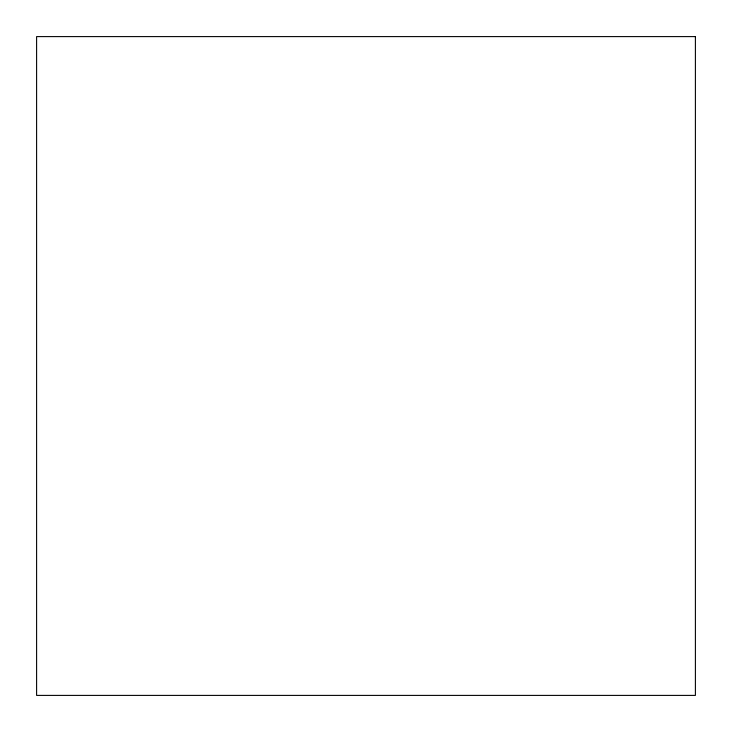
<?xml version="1.0" encoding="UTF-8"?>
<svg xmlns="http://www.w3.org/2000/svg" width="732" height="732" viewBox="0 0 732 732"><rect width="100%" height="100%" fill="white"/><g stroke="black" fill="none" stroke-linecap="round" stroke-linejoin="round"><path stroke-width="1.1" d="M695.4 36.6L36.6 36.6L36.6 695.4L695.4 695.4L695.4 36.6"/></g></svg>
